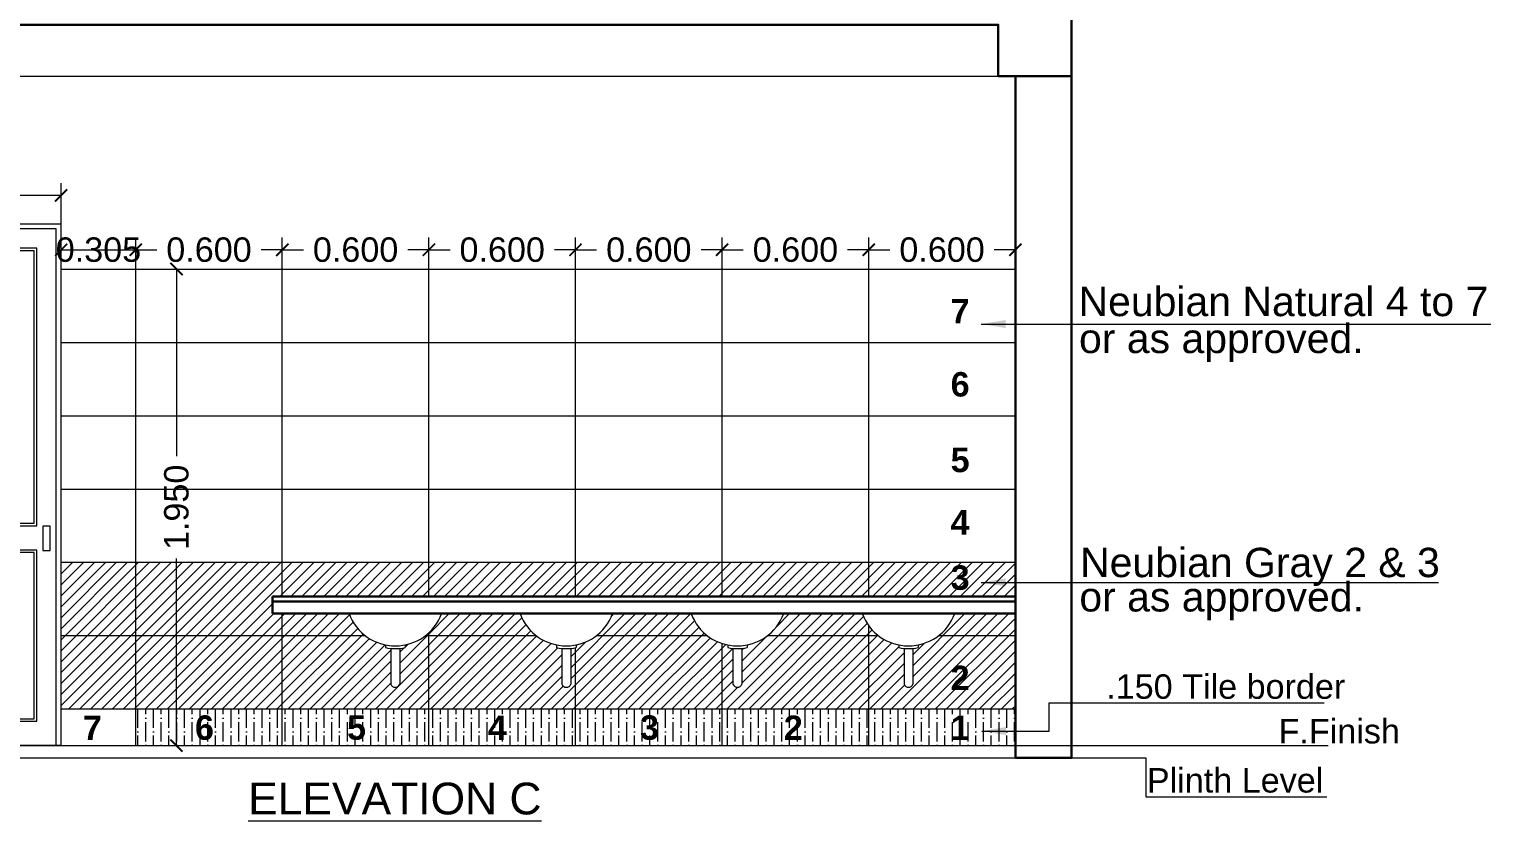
# Model space of a CAD drawing. Header units: millimetres. Extents: x 2733 to 5909, y 1038 to 2089.
# Drawn here: x 2781.6 to 2787.58, y 1041.56 to 1044.79 of the extents above; entities that cross this region are included whole.
import ezdxf

# ---------------------------------------------------------------- set-up
doc = ezdxf.new("R2010")
doc.units = ezdxf.units.MM
doc.header["$PDMODE"] = 35
doc.layers.get('0').update_dxf_attribs({"lineweight": 20})
doc.layers.get('Defpoints').update_dxf_attribs({"lineweight": 15})
for name, color, linetype, lineweight in [('beam', 43, 'Continuous', 20), ('DIM', 6, 'Continuous', 18), ('dim.1', 6, 'Continuous', 18), ('Door', 54, 'Continuous', 18), ('FLOOR FINISH', 10, 'Continuous', 15), ('Furniture', 13, 'Continuous', 13), ('Hatch', 43, 'Continuous', 13), ('rcc', 5, 'Continuous', 30), ('slab', 150, 'Continuous', 30), ('TEXT', 7, 'Continuous', 15), ('Text-1', 240, 'Continuous', 15), ('TILE HATCH-2', 123, 'Continuous', 9), ('Tiles', 91, 'Continuous', 9), ('Tiles-Text', 230, 'Continuous', 18), ('Wall', 7, 'Continuous', 30)]:
    doc.layers.add(name, color=color, linetype=linetype, lineweight=lineweight)
doc.styles.add('dim-stylus bt', font='arial.ttf')
doc.styles.add('L120', font='arial.ttf', dxfattribs={"height": 0.6})
doc.styles.add('Tabrej', font='arial.ttf')
doc.dimstyles.new('DIMEN', dxfattribs={"dimtxt": 0.3, "dimasz": 0.25, "dimexe": 0.18, "dimexo": 0.0625, "dimgap": 0.09, "dimtad": 0, "dimdec": 3, "dimzin": 0, "dimdsep": 46, "dimtxsty": 'Tabrej', "dimcen": 0, "dimclrd": 256, "dimclre": 256, "dimclrt": 7, "dimadec": 0, "dimazin": 0, "dimtfac": 1, "dimtdec": 3, "dimtofl": 0, "dimtmove": 0, "dimatfit": 1, "dimfxl": 0, "dimtolj": 1, "dimtzin": 0, "dimlwd": -1, "dimlwe": -1, "dimarcsym": 0})
doc.dimstyles.new('Tabrej', dxfattribs={"dimtxt": 4, "dimasz": 0.45, "dimexe": 0.18, "dimexo": 0.0625, "dimgap": 0.09, "dimtad": 0, "dimdec": 3, "dimzin": 0, "dimdsep": 46, "dimtxsty": 'Tabrej', "dimcen": 0, "dimclrd": 256, "dimclre": 256, "dimclrt": 7, "dimaunit": 1, "dimadec": 3, "dimazin": 0, "dimtfac": 1, "dimtdec": 3, "dimtofl": 0, "dimtmove": 0, "dimatfit": 3, "dimfxl": 0, "dimtolj": 1, "dimtzin": 0, "dimlwd": -1, "dimlwe": -1, "dimarcsym": 0})

# ---------------------------------------------------------------- blocks, each defined once
blk = doc.blocks.new('dg')
at = {"layer": 'Door', "ltscale": 0.05}
for p, q in [((2524.1037, -1385.8782), (2524.1037, -1383.7432)), ((2525.0037, -1383.7432), (2524.1037, -1383.7432)), ((2525.0037, -1383.7432), (2525.0037, -1385.8782))]:
    blk.add_line(p, q, dxfattribs=at)
at = {"layer": 'Door'}
blk.add_line((2524.1037, -1385.8782), (2525.0037, -1385.8782), dxfattribs=at)
at = {"layer": 'Door', "ltscale": 0.05}
blk.add_lwpolyline([(2524.1237, -1385.8782), (2524.1237, -1383.7632), (2524.9837, -1383.7632), (2524.9837, -1385.8782)], dxfattribs=at)
for points in [[(2524.2037, -1383.8432), (2524.9037, -1383.8432), (2524.9037, -1384.9782), (2524.2037, -1384.9782)], [(2524.2137, -1383.8532), (2524.8937, -1383.8532), (2524.8937, -1384.9682), (2524.2137, -1384.9682)], [(2524.1487, -1384.9804), (2524.1787, -1384.9804), (2524.1787, -1385.0804), (2524.1487, -1385.0804)], [(2524.2037, -1385.0782), (2524.9037, -1385.0782), (2524.9037, -1385.7782), (2524.2037, -1385.7782)], [(2524.2137, -1385.0882), (2524.8937, -1385.0882), (2524.8937, -1385.7682), (2524.2137, -1385.7682)]]:
    blk.add_lwpolyline(points, close=True, dxfattribs=at)
blk = doc.blocks.new('_ArchTick')
at = {"color": 0, "const_width": 0.15}
blk.add_lwpolyline([(-0.5, -0.5), (0.5, 0.5)], dxfattribs=at)
blk = doc.blocks.new('*D193')
at = {"layer": 'Defpoints', "color": 0, "lineweight": 15, "transparency": 16777216}
for p in [(2782.6311, 1043.8924), (2782.0311, 1043.8185), (2782.6311, 1043.8135)]:
    blk.add_point(p, dxfattribs=at)
at = {"layer": 'DIM', "transparency": 16777216}
for p, q in [((2782.0311, 1043.82), (2782.0311, 1043.9424)), ((2782.6311, 1043.815), (2782.6311, 1043.9424)), ((2782.0311, 1043.8924), (2782.1176, 1043.8924)), ((2782.6311, 1043.8924), (2782.5447, 1043.8924))]:
    blk.add_line(p, q, dxfattribs=at)
at = {"layer": 'DIM', "transparency": 16777216, "xscale": 0.05, "yscale": 0.05, "zscale": 0.05, "rotation": 180}
blk.add_blockref('_ArchTick', (2782.0311, 1043.8924), dxfattribs=at)
at = {"layer": 'DIM', "transparency": 16777216, "xscale": 0.05, "yscale": 0.05, "zscale": 0.05}
blk.add_blockref('_ArchTick', (2782.6311, 1043.8924), dxfattribs=at)
at = {"layer": 'DIM', "color": 7, "transparency": 16777216, "insert": (2782.3311, 1043.8924), "char_height": 0.1, "attachment_point": 5, "style": 'Tabrej'}
blk.add_mtext('\\A1;0.600', dxfattribs=at)
blk = doc.blocks.new('*D187')
at = {"layer": 'Defpoints', "color": 0, "lineweight": 15, "transparency": 16777216}
for p in [(2783.2311, 1043.8924), (2782.6311, 1043.8185), (2783.2311, 1043.8135)]:
    blk.add_point(p, dxfattribs=at)
at = {"layer": 'DIM', "transparency": 16777216}
for p, q in [((2782.6311, 1043.82), (2782.6311, 1043.9424)), ((2783.2311, 1043.815), (2783.2311, 1043.9424)), ((2782.6311, 1043.8924), (2782.7176, 1043.8924)), ((2783.2311, 1043.8924), (2783.1447, 1043.8924))]:
    blk.add_line(p, q, dxfattribs=at)
at = {"layer": 'DIM', "transparency": 16777216, "xscale": 0.05, "yscale": 0.05, "zscale": 0.05, "rotation": 180}
blk.add_blockref('_ArchTick', (2782.6311, 1043.8924), dxfattribs=at)
at = {"layer": 'DIM', "transparency": 16777216, "xscale": 0.05, "yscale": 0.05, "zscale": 0.05}
blk.add_blockref('_ArchTick', (2783.2311, 1043.8924), dxfattribs=at)
at = {"layer": 'DIM', "color": 7, "transparency": 16777216, "insert": (2782.9311, 1043.8924), "char_height": 0.1, "attachment_point": 5, "style": 'Tabrej'}
blk.add_mtext('\\A1;0.600', dxfattribs=at)
blk = doc.blocks.new('*D188')
at = {"layer": 'Defpoints', "color": 0, "lineweight": 15, "transparency": 16777216}
for p in [(2783.8311, 1043.8924), (2783.2311, 1043.8185), (2783.8311, 1043.8135)]:
    blk.add_point(p, dxfattribs=at)
at = {"layer": 'DIM', "transparency": 16777216}
for p, q in [((2783.2311, 1043.82), (2783.2311, 1043.9424)), ((2783.8311, 1043.815), (2783.8311, 1043.9424)), ((2783.2311, 1043.8924), (2783.3176, 1043.8924)), ((2783.8311, 1043.8924), (2783.7447, 1043.8924))]:
    blk.add_line(p, q, dxfattribs=at)
at = {"layer": 'DIM', "transparency": 16777216, "xscale": 0.05, "yscale": 0.05, "zscale": 0.05, "rotation": 180}
blk.add_blockref('_ArchTick', (2783.2311, 1043.8924), dxfattribs=at)
at = {"layer": 'DIM', "transparency": 16777216, "xscale": 0.05, "yscale": 0.05, "zscale": 0.05}
blk.add_blockref('_ArchTick', (2783.8311, 1043.8924), dxfattribs=at)
at = {"layer": 'DIM', "color": 7, "transparency": 16777216, "insert": (2783.5311, 1043.8924), "char_height": 0.1, "attachment_point": 5, "style": 'Tabrej'}
blk.add_mtext('\\A1;0.600', dxfattribs=at)
blk = doc.blocks.new('*D189')
at = {"layer": 'Defpoints', "color": 0, "lineweight": 15, "transparency": 16777216}
for p in [(2784.4311, 1043.8924), (2783.8311, 1043.8185), (2784.4311, 1043.8135)]:
    blk.add_point(p, dxfattribs=at)
at = {"layer": 'DIM', "transparency": 16777216}
for p, q in [((2783.8311, 1043.82), (2783.8311, 1043.9424)), ((2784.4311, 1043.815), (2784.4311, 1043.9424)), ((2783.8311, 1043.8924), (2783.9176, 1043.8924)), ((2784.4311, 1043.8924), (2784.3447, 1043.8924))]:
    blk.add_line(p, q, dxfattribs=at)
at = {"layer": 'DIM', "transparency": 16777216, "xscale": 0.05, "yscale": 0.05, "zscale": 0.05, "rotation": 180}
blk.add_blockref('_ArchTick', (2783.8311, 1043.8924), dxfattribs=at)
at = {"layer": 'DIM', "transparency": 16777216, "xscale": 0.05, "yscale": 0.05, "zscale": 0.05}
blk.add_blockref('_ArchTick', (2784.4311, 1043.8924), dxfattribs=at)
at = {"layer": 'DIM', "color": 7, "transparency": 16777216, "insert": (2784.1311, 1043.8924), "char_height": 0.1, "attachment_point": 5, "style": 'Tabrej'}
blk.add_mtext('\\A1;0.600', dxfattribs=at)
blk = doc.blocks.new('*D190')
at = {"layer": 'Defpoints', "color": 0, "lineweight": 15, "transparency": 16777216}
for p in [(2785.0311, 1043.8924), (2784.4311, 1043.8185), (2785.0311, 1043.8135)]:
    blk.add_point(p, dxfattribs=at)
at = {"layer": 'DIM', "transparency": 16777216}
for p, q in [((2784.4311, 1043.82), (2784.4311, 1043.9424)), ((2785.0311, 1043.815), (2785.0311, 1043.9424)), ((2784.4311, 1043.8924), (2784.5176, 1043.8924)), ((2785.0311, 1043.8924), (2784.9447, 1043.8924))]:
    blk.add_line(p, q, dxfattribs=at)
at = {"layer": 'DIM', "transparency": 16777216, "xscale": 0.05, "yscale": 0.05, "zscale": 0.05, "rotation": 180}
blk.add_blockref('_ArchTick', (2784.4311, 1043.8924), dxfattribs=at)
at = {"layer": 'DIM', "transparency": 16777216, "xscale": 0.05, "yscale": 0.05, "zscale": 0.05}
blk.add_blockref('_ArchTick', (2785.0311, 1043.8924), dxfattribs=at)
at = {"layer": 'DIM', "color": 7, "transparency": 16777216, "insert": (2784.7311, 1043.8924), "char_height": 0.1, "attachment_point": 5, "style": 'Tabrej'}
blk.add_mtext('\\A1;0.600', dxfattribs=at)
blk = doc.blocks.new('*D191')
at = {"layer": 'Defpoints', "color": 0, "lineweight": 15, "transparency": 16777216}
for p in [(2785.6311, 1043.8924), (2785.0311, 1043.8185), (2785.6311, 1043.8135)]:
    blk.add_point(p, dxfattribs=at)
at = {"layer": 'DIM', "transparency": 16777216}
for p, q in [((2785.0311, 1043.82), (2785.0311, 1043.9424)), ((2785.6311, 1043.815), (2785.6311, 1043.9424)), ((2785.0311, 1043.8924), (2785.1176, 1043.8924)), ((2785.6311, 1043.8924), (2785.5447, 1043.8924))]:
    blk.add_line(p, q, dxfattribs=at)
at = {"layer": 'DIM', "transparency": 16777216, "xscale": 0.05, "yscale": 0.05, "zscale": 0.05, "rotation": 180}
blk.add_blockref('_ArchTick', (2785.0311, 1043.8924), dxfattribs=at)
at = {"layer": 'DIM', "transparency": 16777216, "xscale": 0.05, "yscale": 0.05, "zscale": 0.05}
blk.add_blockref('_ArchTick', (2785.6311, 1043.8924), dxfattribs=at)
at = {"layer": 'DIM', "color": 7, "transparency": 16777216, "insert": (2785.3311, 1043.8924), "char_height": 0.1, "attachment_point": 5, "style": 'Tabrej'}
blk.add_mtext('\\A1;0.600', dxfattribs=at)
blk = doc.blocks.new('*D192')
at = {"layer": 'Defpoints', "color": 0, "lineweight": 15, "transparency": 16777216}
for p in [(2782.0311, 1043.8924), (2781.7262, 1043.8135), (2782.0311, 1043.8135)]:
    blk.add_point(p, dxfattribs=at)
at = {"layer": 'DIM', "transparency": 16777216}
for p, q in [((2781.7262, 1043.815), (2781.7262, 1043.9424)), ((2782.0311, 1043.815), (2782.0311, 1043.9424)), ((2781.7262, 1043.8924), (2782.0311, 1043.8924))]:
    blk.add_line(p, q, dxfattribs=at)
at = {"layer": 'DIM', "transparency": 16777216, "xscale": 0.05, "yscale": 0.05, "zscale": 0.05, "rotation": 180}
blk.add_blockref('_ArchTick', (2781.7262, 1043.8924), dxfattribs=at)
at = {"layer": 'DIM', "transparency": 16777216, "xscale": 0.05, "yscale": 0.05, "zscale": 0.05}
blk.add_blockref('_ArchTick', (2782.0311, 1043.8924), dxfattribs=at)
at = {"layer": 'DIM', "color": 7, "transparency": 16777216, "insert": (2781.8787, 1043.8924), "char_height": 0.1, "attachment_point": 5, "style": 'Tabrej'}
blk.add_mtext('\\A1;0.305', dxfattribs=at)
blk = doc.blocks.new('*D195')
at = {"layer": 'Defpoints', "color": 0, "lineweight": 15, "transparency": 16777216}
for p in [(2782.087, 1043.8135), (2782.1127, 1041.8635), (2782.198, 1041.8635)]:
    blk.add_point(p, dxfattribs=at)
at = {"layer": 'DIM', "transparency": 16777216}
for p, q in [((2782.0885, 1043.8135), (2782.248, 1043.8135)), ((2782.198, 1043.8135), (2782.198, 1043.0473)), ((2782.198, 1041.8635), (2782.198, 1042.6296)), ((2782.1142, 1041.8635), (2782.248, 1041.8635))]:
    blk.add_line(p, q, dxfattribs=at)
at = {"layer": 'DIM', "transparency": 16777216, "xscale": 0.05, "yscale": 0.05, "zscale": 0.05}
for p, rotation in [((2782.198, 1043.8135), 90), ((2782.198, 1041.8635), 270)]:
    blk.add_blockref('_ArchTick', p, dxfattribs=dict(at, rotation=rotation))
at = {"layer": 'DIM', "color": 7, "transparency": 16777216, "insert": (2782.198, 1042.8385), "char_height": 0.1, "attachment_point": 5, "rotation": 90, "style": 'Tabrej'}
blk.add_mtext('\\A1;1.950', dxfattribs=at)
blk = doc.blocks.new('*D226')
at = {"layer": 'Defpoints', "color": 0, "lineweight": 15, "transparency": 16777216}
for p in [(2781.7262, 1044.1149), (2780.8262, 1043.9985), (2781.7262, 1043.9985)]:
    blk.add_point(p, dxfattribs=at)
at = {"layer": 'DIM', "transparency": 16777216}
for p, q in [((2780.8262, 1044), (2780.8262, 1044.1649)), ((2780.8262, 1044.1149), (2781.0627, 1044.1149)), ((2781.7262, 1044.1149), (2781.4898, 1044.1149)), ((2781.7262, 1044), (2781.7262, 1044.1649))]:
    blk.add_line(p, q, dxfattribs=at)
at = {"layer": 'DIM', "transparency": 16777216, "xscale": 0.05, "yscale": 0.05, "zscale": 0.05, "rotation": 180}
blk.add_blockref('_ArchTick', (2780.8262, 1044.1149), dxfattribs=at)
at = {"layer": 'DIM', "transparency": 16777216, "xscale": 0.05, "yscale": 0.05, "zscale": 0.05}
blk.add_blockref('_ArchTick', (2781.7262, 1044.1149), dxfattribs=at)
at = {"layer": 'DIM', "color": 7, "transparency": 16777216, "insert": (2781.2762, 1044.1149), "char_height": 0.1, "attachment_point": 5, "style": 'Tabrej'}
blk.add_mtext('\\A1;0.900', dxfattribs=at)

msp = doc.modelspace()

# ---------------------------------------------------------------- hatches: boundary and pattern name
at = {"layer": 'Hatch', "lineweight": 15}
h = msp.add_hatch(dxfattribs=at)
h.set_pattern_fill('ANSI36', color=256, scale=0.01, angle=45, style=0)
h.set_pattern_definition([(90, (-69.014512, -3.25), (-0.03175, 0.0555625), [0.079375, -0.015875, 0, -0.015875])])
h.paths.add_polyline_path([(2785.6311, 1042.0135), (2785.0311, 1042.0135), (2785.0311, 1041.8635), (2785.6311, 1041.8635)])
h.paths.add_polyline_path([(2785.0311, 1042.0135), (2784.4311, 1042.0135), (2784.4311, 1041.8635), (2785.0311, 1041.8635)])
h.paths.add_polyline_path([(2784.4311, 1042.0135), (2783.8311, 1042.0135), (2783.8311, 1041.8635), (2784.4311, 1041.8635)])
h.paths.add_polyline_path([(2783.8311, 1042.0135), (2783.2311, 1042.0135), (2783.2311, 1041.8635), (2783.8311, 1041.8635)])
h.paths.add_polyline_path([(2783.2311, 1042.0135), (2782.6311, 1042.0135), (2782.6311, 1041.8635), (2783.2311, 1041.8635)])
h.paths.add_polyline_path([(2782.6311, 1042.0135), (2782.0311, 1042.0135), (2782.0311, 1041.8635), (2782.6311, 1041.8635)])
h.paths.add_polyline_path([(2785.3471, 1041.8318), (2785.4748, 1041.8318), (2785.4748, 1042.0378), (2785.3471, 1042.0378)], flags=9)
h.paths.add_polyline_path([(2784.6604, 1041.8318), (2784.7881, 1041.8318), (2784.7881, 1042.0378), (2784.6604, 1042.0378)], flags=9)
h.paths.add_polyline_path([(2784.0703, 1041.8326), (2784.198, 1041.8326), (2784.198, 1042.0387), (2784.0703, 1042.0387)], flags=9)
h.paths.add_polyline_path([(2783.4479, 1041.8318), (2783.5756, 1041.8318), (2783.5756, 1042.0378), (2783.4479, 1042.0378)], flags=9)
h.paths.add_polyline_path([(2782.8701, 1041.8328), (2782.9978, 1041.8328), (2782.9978, 1042.0389), (2782.8701, 1042.0389)], flags=9)
h.paths.add_polyline_path([(2782.2482, 1041.8326), (2782.3759, 1041.8326), (2782.3759, 1042.0387), (2782.2482, 1042.0387)], flags=9)
at = {"layer": 'TILE HATCH-2'}
h = msp.add_hatch(dxfattribs=at)
h.set_pattern_fill('ANSI31', color=256, scale=0.01, style=0)
h.set_pattern_definition([(45, (-69.014512, 0), (-0.0224506403, 0.0224506403), [])])
h.paths.add_polyline_path([(2780.8262, 1042.6135), (2780.5962, 1042.6135), (2780.5962, 1042.3135), (2780.8262, 1042.3135)])
h.paths.add_polyline_path([(2780.8262, 1042.3135), (2780.5962, 1042.3135), (2780.5962, 1042.0135), (2780.8262, 1042.0135)])
h.paths.add_polyline_path([(2780.5962, 1042.6135), (2780.5312, 1042.6135), (2780.5312, 1042.3135), (2780.5962, 1042.3135)])
h.paths.add_polyline_path([(2780.5962, 1042.3135), (2780.5312, 1042.3135), (2780.5312, 1042.0135), (2780.5962, 1042.0135)])
h.paths.add_polyline_path([(2782.0311, 1042.3135), (2781.7262, 1042.3135), (2781.7262, 1042.0135), (2782.0311, 1042.0135)])
h.paths.add_polyline_path([(2782.6311, 1042.4035), (2782.5915, 1042.4035), (2782.5915, 1042.4735), (2782.6311, 1042.4735), (2782.6311, 1042.6135), (2782.0311, 1042.6135), (2782.0311, 1042.3135), (2782.6311, 1042.3135)])
h.paths.add_polyline_path([(2782.6311, 1042.3135), (2782.0311, 1042.3135), (2782.0311, 1042.0135), (2782.6311, 1042.0135)])
h.paths.add_polyline_path([(2782.0311, 1042.6135), (2781.7262, 1042.6135), (2781.7262, 1042.3135), (2782.0311, 1042.3135)])
h.paths.add_polyline_path([(2783.2311, 1042.6135), (2782.6311, 1042.6135), (2782.6311, 1042.4735), (2783.2311, 1042.4735)])
h.paths.add_polyline_path([(2782.9041, 1042.4035), (2782.6311, 1042.4035), (2782.6311, 1042.3135), (2782.9702, 1042.3135, -0.141082)])
h.paths.add_polyline_path([(2783.0753, 1042.2612, -0.030305), (2783.0537, 1042.2647), (2783.0537, 1042.2754, -0.115087), (2782.9702, 1042.3135), (2782.6311, 1042.3135), (2782.6311, 1042.0135), (2783.2311, 1042.0135), (2783.2311, 1042.3135), (2783.2167, 1042.3135, -0.115087), (2783.1333, 1042.2754), (2783.1333, 1042.2647, -0.030305), (2783.1117, 1042.2612), (2783.1117, 1042.1143, -0.659636), (2783.0753, 1042.1143)])
h.paths.add_polyline_path([(2783.7754, 1042.2612, -0.030305), (2783.7538, 1042.2647), (2783.7538, 1042.2754, -0.115087), (2783.6704, 1042.3135), (2783.2311, 1042.3135), (2783.2311, 1042.0135), (2783.8311, 1042.0135), (2783.8311, 1042.2642, -0.027042), (2783.8118, 1042.2612), (2783.8118, 1042.1143, -0.659636), (2783.7754, 1042.1143)])
h.paths.add_polyline_path([(2783.6042, 1042.4035), (2783.2829, 1042.4035, -0.11733), (2783.2311, 1042.3257), (2783.2311, 1042.3135), (2783.6704, 1042.3135, -0.141082)])
h.paths.add_polyline_path([(2783.8311, 1042.6135), (2783.2311, 1042.6135), (2783.2311, 1042.4735), (2783.8311, 1042.4735)])
h.paths.add_polyline_path([(2784.4311, 1042.6135), (2783.8311, 1042.6135), (2783.8311, 1042.4735), (2784.4311, 1042.4735)])
h.paths.add_polyline_path([(2785.0311, 1042.6135), (2784.4311, 1042.6135), (2784.4311, 1042.4735), (2785.0311, 1042.4735)])
h.paths.add_polyline_path([(2785.6311, 1042.6135), (2785.0311, 1042.6135), (2785.0311, 1042.4735), (2785.6311, 1042.4735)])
h.paths.add_polyline_path([(2785.0311, 1042.3135), (2784.617, 1042.3135, -0.115087), (2784.5335, 1042.2754), (2784.5335, 1042.2647, -0.030305), (2784.5119, 1042.2612), (2784.5119, 1042.1143, -0.659636), (2784.4755, 1042.1143), (2784.4755, 1042.2612, -0.030305), (2784.4539, 1042.2647), (2784.4539, 1042.2754, -0.029227), (2784.4311, 1042.2814), (2784.4311, 1042.0135), (2785.0311, 1042.0135)])
h.paths.add_polyline_path([(2785.0311, 1042.3539, -0.070041), (2785.0045, 1042.4035), (2784.6831, 1042.4035, -0.141082), (2784.617, 1042.3135), (2785.0311, 1042.3135)])
h.paths.add_polyline_path([(2784.3044, 1042.4035), (2783.983, 1042.4035, -0.141082), (2783.9169, 1042.3135), (2784.3705, 1042.3135, -0.141082)])
h.paths.add_polyline_path([(2784.4311, 1042.2814, -0.085572), (2784.3705, 1042.3135), (2783.9169, 1042.3135, -0.115087), (2783.8334, 1042.2754), (2783.8334, 1042.2647, -0.00326), (2783.8311, 1042.2642), (2783.8311, 1042.0135), (2784.4311, 1042.0135)])
h.paths.add_polyline_path([(2785.6311, 1042.3135), (2785.3171, 1042.3135, -0.115087), (2785.2337, 1042.2754), (2785.2337, 1042.2647, -0.030305), (2785.212, 1042.2612), (2785.212, 1042.1143, -0.659636), (2785.1756, 1042.1143), (2785.1756, 1042.2612, -0.030305), (2785.154, 1042.2647), (2785.154, 1042.2754, -0.115087), (2785.0706, 1042.3135), (2785.0311, 1042.3135), (2785.0311, 1042.0135), (2785.6311, 1042.0135)])
h.paths.add_polyline_path([(2785.6311, 1042.4035), (2785.3832, 1042.4035, -0.141082), (2785.3171, 1042.3135), (2785.6311, 1042.3135)])
h.paths.add_polyline_path([(2785.0311, 1042.3539), (2785.0311, 1042.3135), (2785.0706, 1042.3135, -0.070346)])
h.paths.add_polyline_path([(2785.3416, 1042.4464), (2785.4693, 1042.4464), (2785.4693, 1042.6524), (2785.3416, 1042.6524)], flags=9)
h.paths.add_polyline_path([(2785.343, 1042.0356), (2785.4707, 1042.0356), (2785.4707, 1042.2417), (2785.343, 1042.2417)], flags=24)

# ---------------------------------------------------------------- linework, layer by layer
at = {"lineweight": 15}
msp.add_line((2785.6311, 1041.8635), (2785.6311, 1043.8135), dxfattribs=at)
at = {"layer": 'beam', "lineweight": 15}
msp.add_line((2780.6012, 1044.6035), (2785.5611, 1044.6035), dxfattribs=at)
at = {"layer": 'DIM', "ltscale": 0.05}
for p, q in [((2785.6311, 1041.8635), (2786.9114, 1041.8635)), ((2785.8611, 1041.8135), (2786.1645, 1041.8135)), ((2786.1645, 1041.8135), (2786.1645, 1041.6537)), ((2786.1645, 1041.6537), (2786.9057, 1041.6537))]:
    msp.add_line(p, q, dxfattribs=at)
at = {"layer": 'dim.1', "ltscale": 0.02}
msp.add_line((2785.7694, 1042.0392), (2786.895, 1042.0392), dxfattribs=at)
at = {"layer": 'FLOOR FINISH', "lineweight": 15}
for p, q in [((2780.5312, 1041.8635), (2785.6311, 1041.8635)), ((2780.5312, 1041.8135), (2785.6311, 1041.8135))]:
    msp.add_line(p, q, dxfattribs=at)
at = {"layer": 'Furniture'}
for p, q in [((2783.0537, 1042.2754), (2783.0537, 1042.2647)), ((2783.0753, 1042.2612), (2783.0753, 1042.1143)), ((2783.1117, 1042.2612), (2783.1117, 1042.1143)), ((2783.1333, 1042.2754), (2783.1333, 1042.2647)), ((2783.7538, 1042.2754), (2783.7538, 1042.2647)), ((2783.7754, 1042.2612), (2783.7754, 1042.1143)), ((2783.8118, 1042.2612), (2783.8118, 1042.1143)), ((2783.8334, 1042.2754), (2783.8334, 1042.2647)), ((2784.4539, 1042.2754), (2784.4539, 1042.2647)), ((2784.4755, 1042.2612), (2784.4755, 1042.1143)), ((2784.5119, 1042.2612), (2784.5119, 1042.1143)), ((2784.5335, 1042.2754), (2784.5335, 1042.2647)), ((2785.154, 1042.2754), (2785.154, 1042.2647)), ((2785.1756, 1042.2612), (2785.1756, 1042.1143)), ((2785.212, 1042.2612), (2785.212, 1042.1143)), ((2785.2337, 1042.2754), (2785.2337, 1042.2647))]:
    msp.add_line(p, q, dxfattribs=at)
for centre, radius, start, end in [((2783.0935, 1042.4733), 0.2018, 200.24246, 339.75754), ((2783.7936, 1042.4733), 0.2018, 200.24246, 339.75754), ((2784.4937, 1042.4733), 0.2018, 200.24246, 339.75754), ((2785.1938, 1042.4733), 0.2018, 200.24246, 339.75754), ((2783.0935, 1042.4411), 0.1808, 257.27869, 282.72131), ((2783.7936, 1042.4411), 0.1808, 257.27869, 282.72131), ((2784.4937, 1042.4411), 0.1808, 257.27869, 282.72131), ((2785.1938, 1042.4411), 0.1808, 257.27869, 282.72131), ((2783.0935, 1042.1221), 0.0198, 203.17942, 336.82058), ((2783.7936, 1042.1221), 0.0198, 203.17942, 336.82058), ((2784.4937, 1042.1221), 0.0198, 203.17942, 336.82058), ((2785.1938, 1042.1221), 0.0198, 203.17942, 336.82058)]:
    msp.add_arc(centre, radius, start, end, dxfattribs=at)
at = {"layer": 'rcc'}
msp.add_lwpolyline([(2785.5611, 1044.9635), (2785.5611, 1045.0635), (2785.8611, 1045.0635), (2785.8611, 1044.6035), (2785.5611, 1044.6035), (2785.5611, 1044.8135), (2780.6012, 1044.8135), (2780.6012, 1044.6035), (2780.3012, 1044.6035), (2780.3012, 1045.0635), (2780.6012, 1045.0635), (2780.6012, 1044.9635)], close=True, dxfattribs=at)
at = {"layer": 'slab'}
for p, q in [((2782.5915, 1042.4735), (2785.6311, 1042.4735)), ((2782.5915, 1042.4735), (2782.5915, 1042.4035)), ((2782.5915, 1042.4535), (2785.6311, 1042.4535)), ((2782.5915, 1042.4035), (2785.6311, 1042.4035))]:
    msp.add_line(p, q, dxfattribs=at)
at = {"layer": 'Tiles', "lineweight": 15}
for p, q in [((2781.7262, 1043.8135), (2785.6311, 1043.8135)), ((2782.0311, 1041.8635), (2782.0311, 1043.8135)), ((2782.6311, 1042.4735), (2782.6311, 1043.8135)), ((2783.2311, 1042.4735), (2783.2311, 1043.8135)), ((2783.8311, 1042.4735), (2783.8311, 1043.8135)), ((2784.4311, 1042.4735), (2784.4311, 1043.8135)), ((2785.0311, 1042.4735), (2785.0311, 1043.8135)), ((2781.7262, 1043.5135), (2785.6311, 1043.5135)), ((2781.7262, 1043.2135), (2785.6311, 1043.2135)), ((2781.7262, 1042.9135), (2785.6311, 1042.9135)), ((2781.7262, 1042.6135), (2785.6311, 1042.6135)), ((2782.6311, 1041.8635), (2782.6311, 1042.4035)), ((2781.7262, 1042.3135), (2782.9702, 1042.3135)), ((2783.2167, 1042.3135), (2783.6704, 1042.3135)), ((2783.2311, 1041.8635), (2783.2311, 1042.3257)), ((2783.9169, 1042.3135), (2784.3705, 1042.3135)), ((2784.617, 1042.3135), (2785.0706, 1042.3135)), ((2785.0311, 1041.8635), (2785.0311, 1042.3539)), ((2785.3171, 1042.3135), (2785.6311, 1042.3135)), ((2783.8311, 1041.8635), (2783.8311, 1042.2642)), ((2784.4311, 1041.8635), (2784.4311, 1042.2814)), ((2781.7262, 1042.0135), (2785.6311, 1042.0135))]:
    msp.add_line(p, q, dxfattribs=at)
at = {"layer": 'Wall'}
msp.add_lwpolyline([(2785.6311, 1041.8135), (2785.8611, 1041.8135), (2785.8611, 1044.6035), (2785.6311, 1044.6035)], close=True, dxfattribs=at)

# ---------------------------------------------------------------- block references
at = {"layer": 'Door', "linetype": 'Continuous', "xscale": -1}
msp.add_blockref('dg', (5305.8299, 2427.7417), dxfattribs=at)

# ---------------------------------------------------------------- texts
at = {"layer": 'TEXT', "char_height": 0.1, "width": 1.137347, "attachment_point": 3, "style": 'L120'}
for s, insert in [('.150 Tile border', (2786.9813, 1042.1551)), ('F.Finish', (2787.2049, 1041.9724)), ('{\\fArial|b0|i0|c0|p34;Plinth Level \\H0.99998x; }', (2786.8915, 1041.7714))]:
    msp.add_mtext(s, dxfattribs=dict(at, insert=insert))
at = {"layer": 'TEXT', "insert": (2781.6476, 1041.712), "char_height": 0.13, "attachment_point": 1, "style": 'Tabrej'}
msp.add_mtext_dynamic_manual_height_columns('\\pi0.84351;{\\LELEVATION C}', width=2.866415, gutter_width=24, heights=[0], dxfattribs=at)
at = {"layer": 'Text-1', "linetype": 'Continuous', "style": 'dim-stylus bt'}
for s, p in [('        Neubian Natural 4 to 7', (2785.517, 1043.6209)), ('or as approved.', (2785.8917, 1043.4698)), ('     Neubian Gray 2 & 3', (2785.6632, 1042.5529)), ('or as approved.', (2785.8931, 1042.4124))]:
    msp.add_text(s, height=0.12, dxfattribs=at).set_placement(p)
at = {"layer": 'Tiles-Text', "char_height": 0.1, "width": 0.096954, "attachment_point": 5, "style": 'dim-stylus bt'}
for s, insert in [('{\\fArial|b1|i0|c0|p34;7}', (2785.4051, 1043.6412)), ('{\\fArial|b1|i0|c0|p34;6}', (2785.4051, 1043.3412)), ('{\\fArial|b1|i0|c0|p34;5}', (2785.4051, 1043.0317)), ('{\\fArial|b1|i0|c0|p34;4}', (2785.4051, 1042.7772)), ('{\\fArial|b1|i0|c0|p34;3}', (2785.4051, 1042.5503)), ('{\\fArial|b1|i0|c0|p34;2}', (2785.4051, 1042.1405)), ('{\\fArial|b1|i0|c0|p34;7}', (2781.854, 1041.9366)), ('{\\fArial|b1|i0|c0|p34;6}', (2782.3126, 1041.9366)), ('{\\fArial|b1|i0|c0|p34;5}', (2782.9349, 1041.9366)), ('{\\fArial|b1|i0|c0|p34;4}', (2783.5114, 1041.9366)), ('{\\fArial|b1|i0|c0|p34;3}', (2784.1338, 1041.9366)), ('{\\fArial|b1|i0|c0|p34;2}', (2784.7225, 1041.9366)), ('{\\fArial|b1|i0|c0|p34;1}', (2785.4051, 1041.9366))]:
    msp.add_mtext(s, dxfattribs=dict(at, insert=insert))

# ---------------------------------------------------------------- dimensions: what is measured, and where the dimension line sits
at = {"layer": 'DIM'}
for base, p1, p2, picture, middle in [((2781.7262, 1044.1149), (2780.8262, 1043.9985), (2781.7262, 1043.9985), '*D226', (2781.2762, 1044.1149)), ((2782.6311, 1043.8924), (2782.0311, 1043.8185), (2782.6311, 1043.8135), '*D193', (2782.3311, 1043.8924)), ((2783.2311, 1043.8924), (2782.6311, 1043.8185), (2783.2311, 1043.8135), '*D187', (2782.9311, 1043.8924)), ((2783.8311, 1043.8924), (2783.2311, 1043.8185), (2783.8311, 1043.8135), '*D188', (2783.5311, 1043.8924)), ((2784.4311, 1043.8924), (2783.8311, 1043.8185), (2784.4311, 1043.8135), '*D189', (2784.1311, 1043.8924)), ((2785.0311, 1043.8924), (2784.4311, 1043.8185), (2785.0311, 1043.8135), '*D190', (2784.7311, 1043.8924)), ((2785.6311, 1043.8924), (2785.0311, 1043.8185), (2785.6311, 1043.8135), '*D191', (2785.3311, 1043.8924))]:
    dim = msp.add_linear_dim(base=base, p1=p1, p2=p2, dimstyle='DIMEN', override={"dimscale": 0.5, "dimtxt": 0.2, "dimasz": 0.1, "dimexe": 0.1, "dimexo": 0.003, "dimblk1": 'ArchTick', "dimblk2": 'ArchTick', "dimsah": 1}, dxfattribs=at)
    dim.commit()
    dim.dimension.update_dxf_attribs({"geometry": picture, "text_midpoint": middle})
dim = msp.add_linear_dim(base=(2782.0311, 1043.8924), p1=(2781.7262, 1043.8135), p2=(2782.0311, 1043.8135), dimstyle='DIMEN', override={"dimscale": 0.5, "dimtxt": 0.2, "dimasz": 0.1, "dimexe": 0.1, "dimexo": 0.003, "dimblk1": 'ArchTick', "dimblk2": 'ArchTick', "dimsah": 1}, dxfattribs=at)
dim.commit()
dim.dimension.update_dxf_attribs({"geometry": '*D192', "text_midpoint": (2781.8787, 1043.8924), "dimtype": 160})
dim = msp.add_linear_dim(base=(2782.198, 1041.8635), p1=(2782.087, 1043.8135), p2=(2782.1127, 1041.8635), angle=90, dimstyle='DIMEN', override={"dimscale": 0.5, "dimtxt": 0.2, "dimasz": 0.1, "dimexe": 0.1, "dimexo": 0.003, "dimblk1": 'ArchTick', "dimblk2": 'ArchTick', "dimsah": 1}, dxfattribs=at)
dim.commit()
dim.dimension.update_dxf_attribs({"geometry": '*D195', "text_midpoint": (2782.198, 1042.8385)})

# ---------------------------------------------------------------- leaders
at = {"layer": 'dim.1', "ltscale": 0.02}
for points in [[(2785.4919, 1043.5886), (2787.5768, 1043.5886)], [(2785.4919, 1042.5312), (2787.3628, 1042.5312)], [(2785.4935, 1041.9231), (2785.7694, 1041.9231), (2785.7694, 1042.0392)]]:
    msp.add_leader(points, dimstyle='Tabrej', override={"dimasz": 0.1}, dxfattribs=at)

doc.saveas('drawing.dxf')
